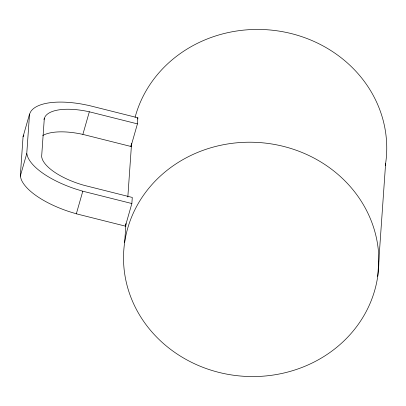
<?xml version="1.0" encoding="UTF-8"?>
<svg xmlns="http://www.w3.org/2000/svg" width="406" height="406" viewBox="0 0 406 406"><rect width="100%" height="100%" fill="white"/><g stroke="black" fill="none" stroke-linecap="round" stroke-linejoin="round"><path stroke-width="0.61" d="M137.431 123.881L89.335 111.792A49.085 19.214 16 0 0 45.32 116.324L44.315 118.319L41.62 156.817L42.31 159.238A49.085 19.214 16 0 0 84.189 185.354L132.285 197.443L131.859 203.538L125.393 226.137L76.333 213.81L69.081 211.587A64.453 25.228 16 0 1 21.249 179.493L20.3 176.163L23.061 136.715L29.526 114.116L30.897 111.376A64.453 25.228 16 0 1 81.489 104.017L88.797 105.453L137.857 117.781L137.431 123.881L130.965 146.48L82.87 134.391A49.085 19.214 16 0 0 42.752 135.523M20.3 176.163L26.766 153.564L29.526 114.116M125.393 226.137L125.479 224.919M130.965 146.48L131.047 145.257M124.657 242.382L125.982 223.478M127.829 197.017L131.574 143.455M377.722 276.405A127.723 117.126 4 0 0 202.655 150.479A127.723 117.126 4 0 0 173.195 351.291A127.723 117.126 4 0 0 377.722 276.405L385.609 163.618M43.97 119.506L44.315 118.319M82.87 134.391L89.335 111.792M76.333 213.81L82.799 191.211L131.859 203.538M137.517 118.973L137.857 117.781M23.061 136.715L23.883 135.071M82.799 191.211L75.546 188.988A64.453 25.228 16 0 1 27.715 156.894L26.766 153.564M135.076 117.344A127.723 117.126 4 0 1 283.804 31.927A127.723 117.126 4 0 1 385.324 165.46"/></g></svg>
